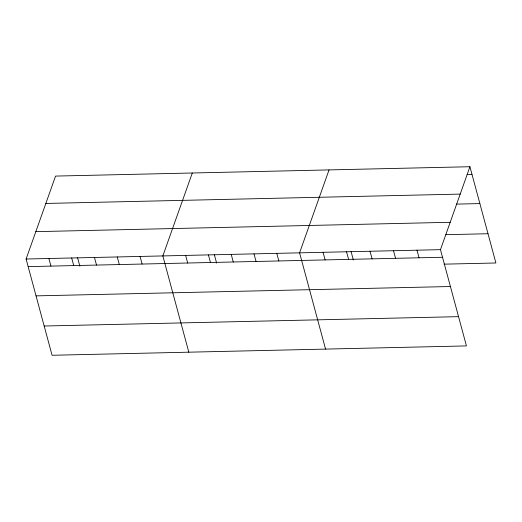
<?xml version="1.0" encoding="UTF-8"?>
<svg xmlns="http://www.w3.org/2000/svg" width="522" height="522" viewBox="0 0 522 522"><rect width="100%" height="100%" fill="white"/><g stroke="black" fill="none" stroke-linecap="round" stroke-linejoin="round"><path stroke-width="0.78" d="M469.93 166.727L440.47 249.66L466.44 345.916L52.069 355.273L26.1 259.016L55.56 176.084L469.93 166.727L495.9 262.984L444.078 264.158M192.298 172.997L162.844 255.93L188.814 352.187M329.043 169.911L299.582 252.837L325.558 349.094M467.125 174.446L471.979 174.335M45.838 203.45L460.208 194.093M456.391 204.122L479.875 203.587M35.822 231.651L450.192 222.294M445.905 234.678L488.005 233.732M26.1 259.016L440.47 249.66M28.149 266.618L442.519 257.261M36.044 295.876L450.414 286.519M44.181 326.015L458.551 316.658M416.987 250.188L419.042 257.796M393.51 250.717L395.559 258.325M370.026 251.252L372.082 258.853M351.065 251.539L353.355 260.008M346.543 251.78L348.598 259.382M323.066 252.309L325.115 259.917M276.79 253.353L278.846 260.961M254.005 253.868L256.054 261.476M231.213 254.384L233.262 261.985M214.327 254.625L216.61 263.095M208.422 254.899L210.477 262.501M185.63 255.415L187.685 263.016M140.053 256.439L142.101 264.047M117.261 256.954L119.316 264.563M94.469 257.47L96.524 265.078M77.582 257.711L79.866 266.181M71.684 257.985L73.733 265.587M48.892 258.501L50.941 266.103"/></g></svg>
